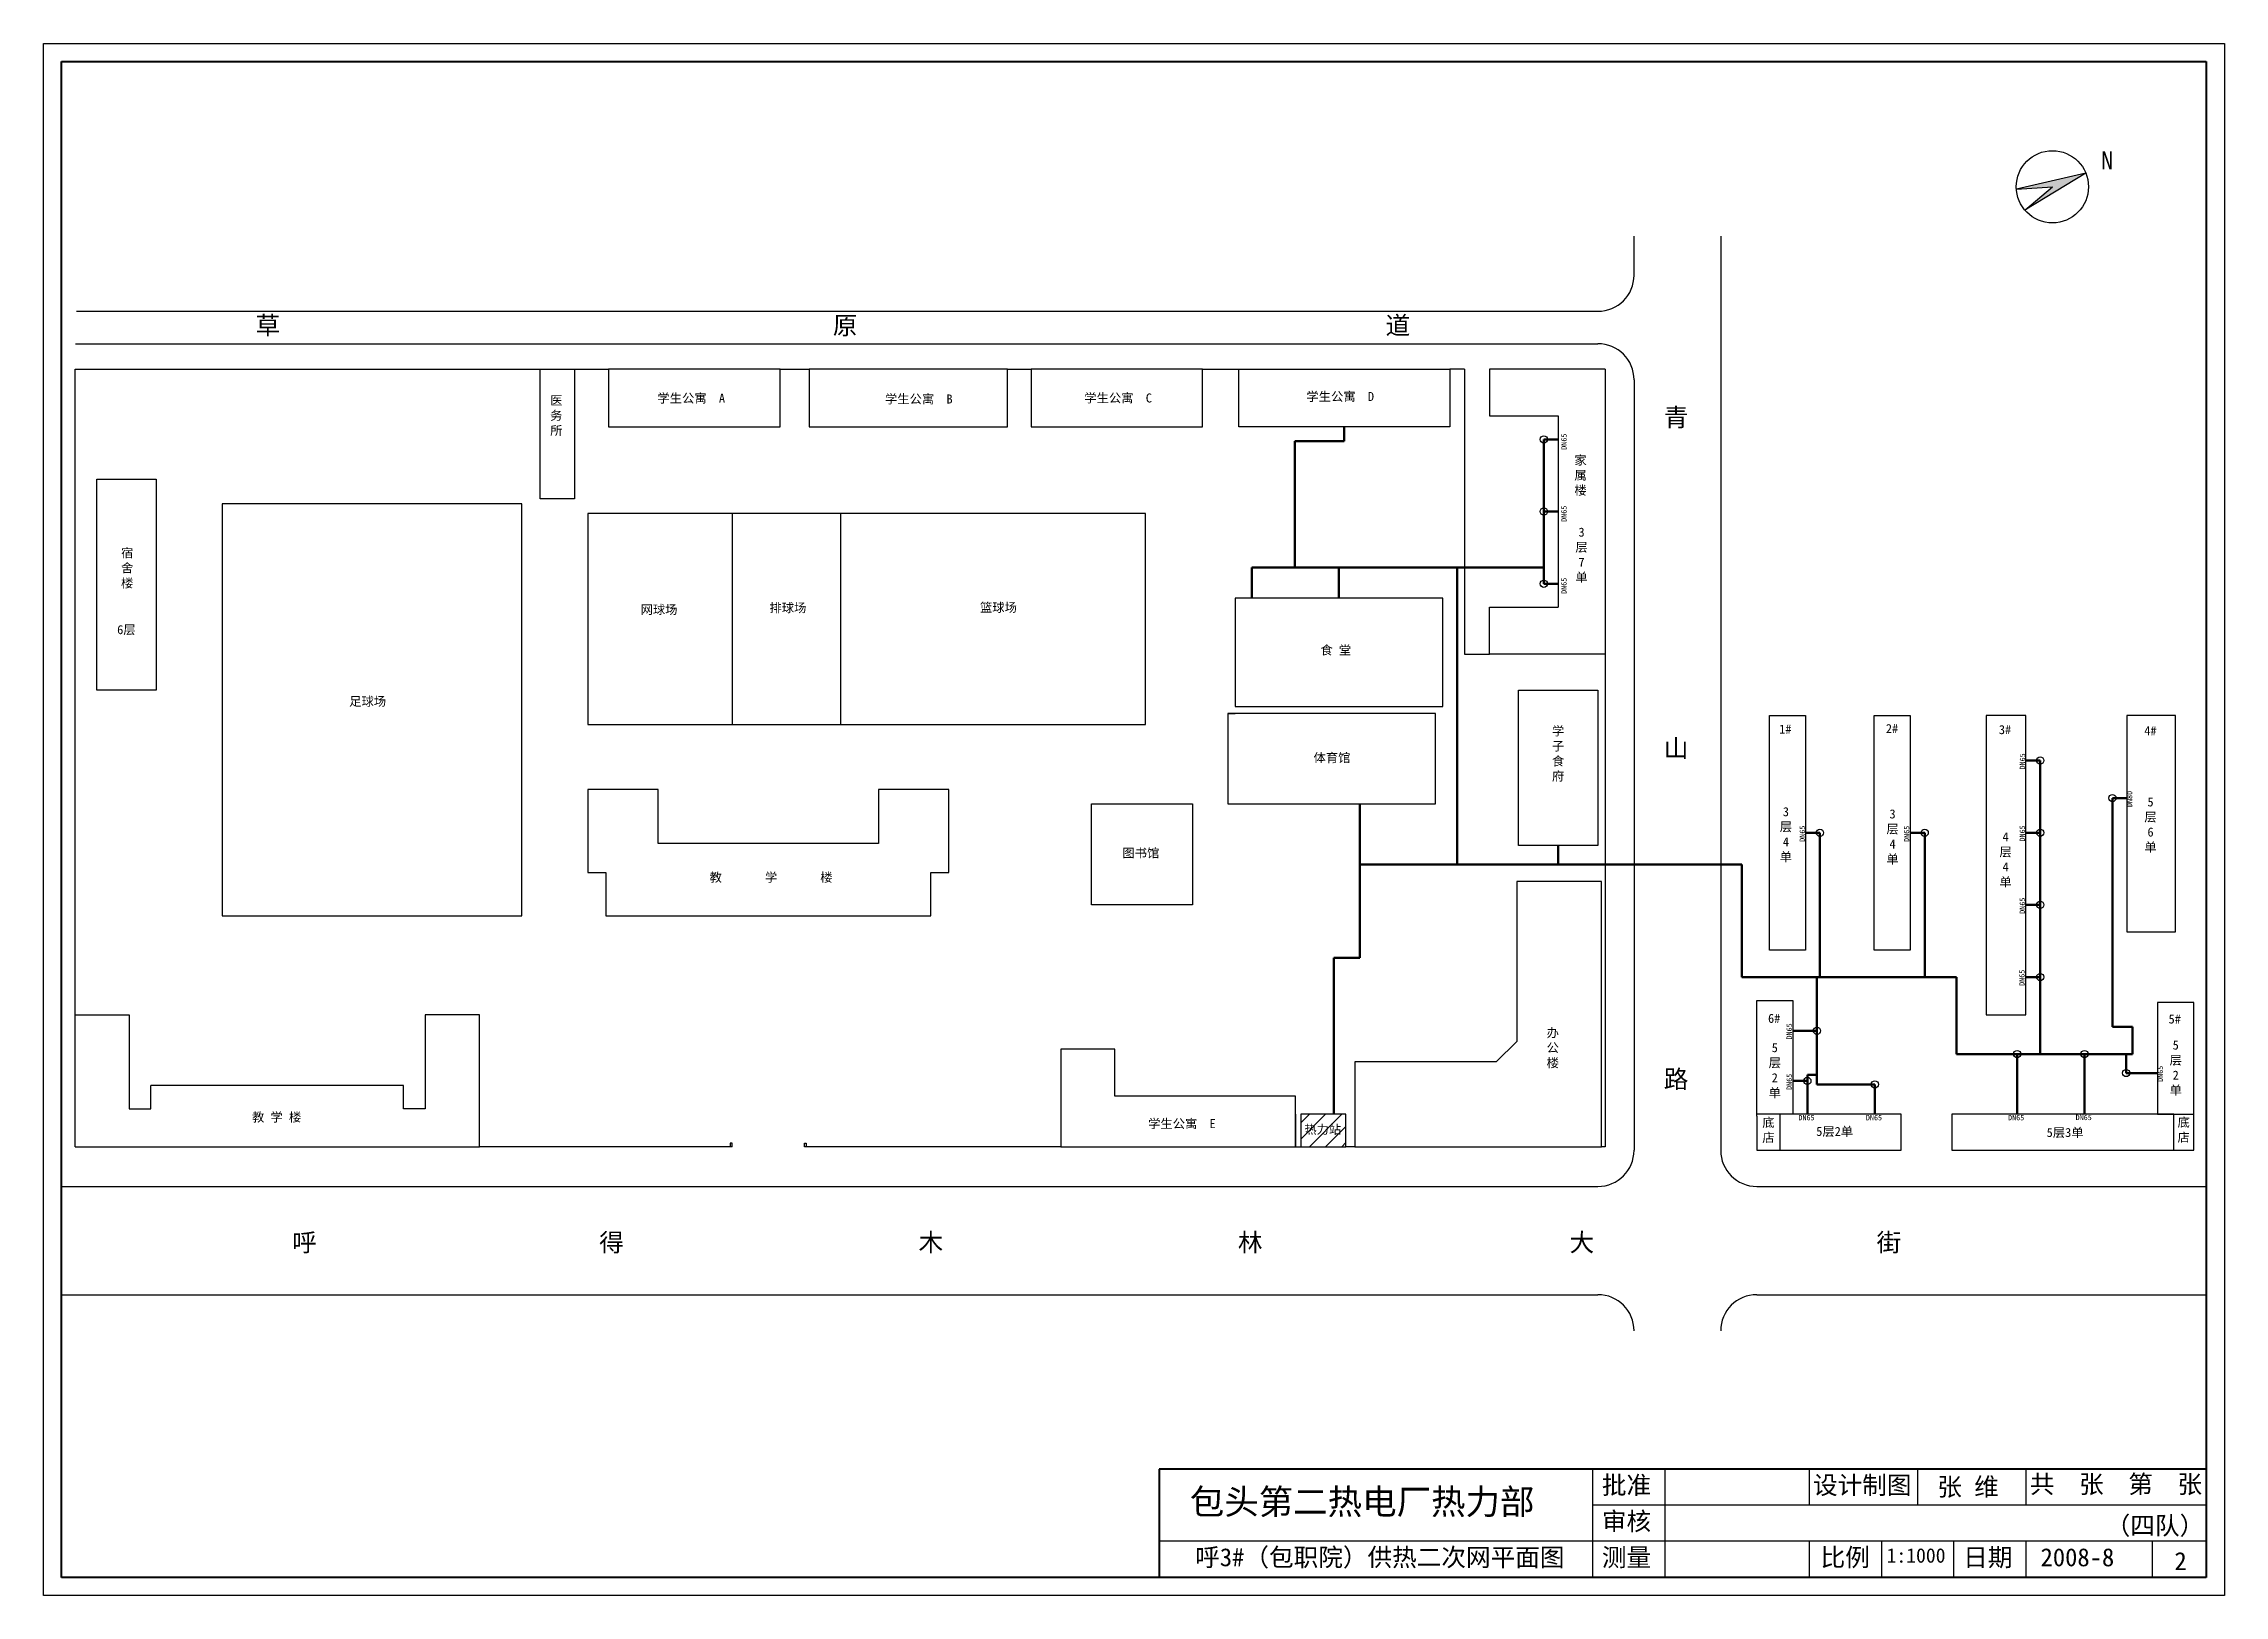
# Model space of a CAD drawing. Header units: millimetres. Extents: x 710 to 1314, y 285 to 715.
import ezdxf

# ---------------------------------------------------------------- set-up
doc = ezdxf.new("R2010")
doc.units = ezdxf.units.MM
doc.layers.add('围栏', color=3, linetype='Continuous')
doc.layers.add('边线', color=1, linetype='Continuous')
doc.layers.add('标注', color=7, linetype='Continuous', lineweight=18)
doc.layers.add('管道', color=7, linetype='Continuous', lineweight=50)

msp = doc.modelspace()

# ---------------------------------------------------------------- hatches: boundary and pattern name
msp.add_hatch(color=256).paths.add_polyline_path([(1275.82, 679.43), (1256.57, 675.02), (1266.55, 675.67), (1258.92, 669.2)])
at = {"layer": '围栏'}
h = msp.add_hatch(dxfattribs=at)
h.set_pattern_fill('ANSI31', color=5, style=0)
h.paths.add_polyline_path([(1058.38, 418.68), (1058.38, 409.68), (1070.88, 409.68), (1070.88, 418.68)])
h.paths.add_polyline_path([(1058.73, 416.36), (1070.49, 416.36), (1070.49, 411.81), (1058.73, 411.81)], flags=24)

# ---------------------------------------------------------------- linework, layer by layer
at = {"lineweight": 40}
for p, q in [((715.18, 290.35), (715.18, 710.35)), ((715.18, 710.35), (1309.18, 710.35)), ((1309.18, 710.35), (1309.18, 290.35)), ((1309.18, 320.35), (1019.18, 320.35)), ((1019.18, 320.35), (1019.18, 290.35)), ((1309.18, 290.35), (715.18, 290.35))]:
    msp.add_line(p, q, dxfattribs=at)
for p, q in [((1275.82, 679.43), (1256.57, 675.02)), ((1275.82, 679.43), (1258.92, 669.2)), ((1256.57, 675.02), (1266.55, 675.67)), ((1258.92, 669.2), (1266.55, 675.67)), ((1150.68, 651.18), (1150.68, 662.01)), ((1174.68, 662.01), (1174.68, 408.68)), ((719.29, 641.18), (1140.68, 641.18)), ((719, 632.18), (1140.68, 632.18)), ((847.68, 589.18), (847.68, 625.18)), ((847.68, 625.18), (857.18, 625.18)), ((857.18, 625.18), (857.18, 589.18)), ((914.18, 625.18), (866.68, 625.18)), ((866.68, 625.18), (866.68, 609.18)), ((914.18, 609.18), (914.18, 625.18)), ((977.18, 625.18), (922.18, 625.18)), ((922.18, 625.18), (922.18, 609.18)), ((977.18, 609.18), (977.18, 625.18)), ((1031.18, 625.18), (983.68, 625.18)), ((983.68, 625.18), (983.68, 609.18)), ((1031.18, 609.18), (1031.18, 625.18)), ((1041.18, 609.18), (1041.18, 625.18)), ((1041.18, 625.18), (1099.68, 625.18)), ((1099.68, 625.18), (1099.68, 609.18)), ((1142.68, 625.18), (1110.68, 625.18)), ((1110.68, 625.18), (1110.68, 612.18)), ((1142.68, 625.18), (1142.68, 546.18)), ((1150.68, 622.18), (1150.68, 408.68)), ((1110.68, 612.18), (1129.68, 612.18)), ((1129.68, 612.18), (1129.68, 559.18)), ((866.68, 609.18), (914.18, 609.18)), ((922.18, 609.18), (977.18, 609.18)), ((983.68, 609.18), (1031.18, 609.18)), ((1099.68, 609.18), (1041.18, 609.18)), ((724.88, 536.18), (724.88, 594.68)), ((724.88, 594.68), (741.38, 594.68)), ((741.38, 594.68), (741.38, 536.18)), ((857.18, 589.18), (847.68, 589.18)), ((1097.68, 561.68), (1040.18, 561.68)), ((1040.18, 561.68), (1040.18, 531.68)), ((1097.68, 531.68), (1097.68, 561.68)), ((1110.68, 546.18), (1110.68, 559.18)), ((1110.68, 559.18), (1129.68, 559.18)), ((1142.68, 546.18), (1110.68, 546.18)), ((741.38, 536.18), (724.88, 536.18)), ((1040.18, 531.68), (1097.68, 531.68)), ((1118.68, 493.18), (1118.68, 536.18)), ((1118.68, 536.18), (1140.68, 536.18)), ((1140.68, 536.18), (1140.68, 493.18)), ((1095.68, 529.68), (1038.18, 529.68)), ((1038.18, 529.68), (1038.18, 504.68)), ((1038.18, 529.68), (1040.18, 529.68)), ((1095.68, 504.68), (1095.68, 529.68)), ((1188.18, 464.18), (1188.18, 529.18)), ((1188.18, 529.18), (1198.18, 529.18)), ((1198.18, 529.18), (1198.18, 464.18)), ((1217.18, 529.18), (1227.18, 529.18)), ((1217.18, 464.18), (1217.18, 529.18)), ((1227.18, 529.18), (1227.18, 464.18)), ((1248.18, 529.18), (1248.18, 446.18)), ((1259.18, 529.18), (1248.18, 529.18)), ((1259.18, 446.18), (1259.18, 529.18)), ((1287.18, 529.18), (1287.18, 469.18)), ((1300.68, 529.18), (1287.18, 529.18)), ((1300.68, 469.18), (1300.68, 529.18)), ((880.38, 508.68), (860.88, 508.68)), ((860.88, 508.68), (860.88, 485.68)), ((880.38, 493.68), (880.38, 508.68)), ((960.88, 508.68), (941.38, 508.68)), ((941.38, 508.68), (941.38, 493.68)), ((960.88, 485.68), (960.88, 508.68)), ((1000.38, 504.68), (1028.38, 504.68)), ((1000.38, 476.68), (1000.38, 504.68)), ((1028.38, 504.68), (1028.38, 476.68)), ((1038.18, 504.68), (1095.68, 504.68)), ((941.38, 493.68), (880.38, 493.68)), ((1140.68, 493.18), (1118.68, 493.18)), ((860.88, 485.68), (865.88, 485.68)), ((865.88, 485.68), (865.88, 473.68)), ((955.88, 473.68), (955.88, 485.68)), ((955.88, 485.68), (960.88, 485.68)), ((1141.68, 483.18), (1118.18, 483.18)), ((1118.18, 483.18), (1118.18, 438.83)), ((1141.68, 409.68), (1141.68, 483.18)), ((865.88, 473.68), (955.88, 473.68)), ((1028.38, 476.68), (1000.38, 476.68)), ((1287.18, 469.18), (1300.68, 469.18)), ((1198.18, 464.18), (1188.18, 464.18)), ((1227.18, 464.18), (1217.18, 464.18)), ((1184.68, 418.18), (1184.68, 450.18)), ((1184.68, 450.18), (1194.68, 450.18)), ((1194.68, 450.18), (1194.68, 418.68)), ((1295.68, 449.68), (1295.68, 418.68)), ((1305.68, 449.68), (1295.68, 449.68)), ((1305.68, 418.68), (1305.68, 449.68)), ((718.88, 446.18), (733.88, 446.18)), ((718.88, 409.68), (718.88, 446.18)), ((733.88, 446.18), (733.88, 420.18)), ((830.88, 446.18), (815.88, 446.18)), ((815.88, 446.18), (815.88, 420.18)), ((830.88, 409.68), (830.88, 446.18)), ((1248.18, 446.18), (1259.18, 446.18)), ((1006.88, 436.68), (991.88, 436.68)), ((991.88, 436.68), (991.88, 409.68)), ((1006.88, 423.68), (1006.88, 436.68)), ((1112.53, 433.18), (1118.18, 438.83)), ((1112.53, 433.18), (1073.38, 433.18)), ((1073.38, 433.18), (1073.38, 409.68)), ((809.88, 426.68), (739.88, 426.68)), ((739.88, 420.18), (739.88, 426.68)), ((809.88, 420.18), (809.88, 426.68)), ((1056.88, 423.68), (1006.88, 423.68)), ((1056.88, 409.68), (1056.88, 423.68)), ((733.88, 420.18), (739.88, 420.18)), ((815.88, 420.18), (809.88, 420.18)), ((1056.88, 418.68), (1056.88, 409.68)), ((1070.88, 418.68), (1058.38, 418.68)), ((1058.38, 418.68), (1058.38, 409.68)), ((1070.88, 409.68), (1070.88, 418.68)), ((1191.18, 418.68), (1184.68, 418.68)), ((1184.68, 418.18), (1184.68, 408.68)), ((1191.18, 408.68), (1191.18, 418.68)), ((1224.68, 418.68), (1191.18, 418.68)), ((1224.68, 408.68), (1224.68, 418.68)), ((1300.18, 418.68), (1238.68, 418.68)), ((1238.68, 418.68), (1238.68, 408.68)), ((1295.68, 418.68), (1305.68, 418.68)), ((1300.18, 408.68), (1300.18, 418.68)), ((1305.68, 408.68), (1305.68, 418.68)), ((718.88, 409.68), (830.88, 409.68)), ((991.88, 409.68), (1056.88, 409.68)), ((1056.88, 409.68), (1070.88, 409.68)), ((1073.38, 409.68), (1141.68, 409.68)), ((1184.68, 408.68), (1191.18, 408.68)), ((1191.18, 408.68), (1224.68, 408.68)), ((1238.68, 408.68), (1300.18, 408.68)), ((1300.18, 408.68), (1305.68, 408.68)), ((715.18, 398.68), (1140.68, 398.68)), ((1184.68, 398.68), (1308.95, 398.68)), ((715.18, 368.68), (1140.68, 368.68)), ((1184.68, 368.68), (1309.18, 368.68)), ((1139.18, 320.35), (1139.18, 290.35)), ((1159.18, 320.35), (1159.18, 290.35)), ((1199.18, 320.35), (1199.18, 310.35)), ((1229.22, 320.35), (1229.22, 310.35)), ((1259.18, 320.35), (1259.18, 310.35)), ((1309.18, 310.35), (1139.18, 310.35)), ((1309.18, 300.35), (1019.18, 300.35)), ((1199.18, 300.35), (1199.18, 290.35)), ((1219.18, 300.35), (1219.18, 290.35)), ((1239.18, 300.35), (1239.18, 290.35)), ((1259.18, 300.35), (1259.18, 290.35)), ((1294.18, 300.35), (1294.18, 290.35))]:
    msp.add_line(p, q)
for centre, radius in [((1266.55, 675.67), 10), ((1125.68, 605.68), 1), ((1125.68, 585.68), 1), ((1125.68, 565.68), 1), ((1263.18, 516.69), 1), ((1283.18, 506.29), 1), ((1202.18, 496.68), 1), ((1231.18, 496.68), 1), ((1263.18, 496.69), 1), ((1263.18, 476.69), 1), ((1263.18, 456.69), 1), ((1201.34, 441.81), 1), ((1256.78, 435.35), 1), ((1275.45, 435.35), 1), ((1198.68, 427.9), 1), ((1286.97, 430.09), 1), ((1217.37, 426.96), 1)]:
    msp.add_circle(centre, radius)
for centre, start, end in [((1140.68, 651.18), 270, 0), ((1140.68, 622.18), 0, 90), ((1140.68, 408.68), 270, 0), ((1184.68, 408.68), 180, 270), ((1140.68, 358.68), 0, 90), ((1184.68, 358.68), 90, 180)]:
    msp.add_arc(centre, 10, start, end)
at = {"layer": '围栏'}
for p, q in [((718.88, 446.18), (718.88, 625.18)), ((718.88, 625.18), (847.68, 625.18)), ((857.18, 625.18), (866.68, 625.18)), ((914.18, 625.18), (922.18, 625.18)), ((977.18, 625.18), (983.68, 625.18)), ((1031.18, 625.18), (1041.18, 625.18)), ((1103.68, 625.18), (1099.68, 625.18)), ((1103.68, 625.18), (1103.68, 546.18)), ((759.62, 587.84), (759.62, 473.68)), ((842.65, 587.84), (759.62, 587.84)), ((842.65, 473.68), (842.65, 587.84)), ((1015.38, 585.18), (860.88, 585.18)), ((860.88, 585.18), (860.88, 526.68)), ((900.88, 585.18), (900.88, 526.68)), ((930.88, 585.18), (930.88, 526.68)), ((1015.38, 526.68), (1015.38, 585.18)), ((1103.68, 546.18), (1110.68, 546.18)), ((1142.68, 546.18), (1142.68, 409.68)), ((860.88, 526.68), (1015.38, 526.68)), ((759.62, 473.68), (842.65, 473.68)), ((900.88, 409.68), (830.88, 409.68)), ((900.88, 410.68), (900.38, 410.68)), ((900.38, 410.68), (900.38, 409.68)), ((900.88, 409.68), (900.88, 410.68)), ((920.88, 409.68), (920.88, 410.68)), ((920.88, 410.68), (921.38, 410.68)), ((991.88, 409.68), (920.88, 409.68)), ((921.38, 410.68), (921.38, 409.68)), ((1073.38, 409.68), (1070.88, 409.68)), ((1142.68, 409.68), (1141.68, 409.68))]:
    msp.add_line(p, q, dxfattribs=at)
at = {"layer": '管道'}
for p, q in [((1056.72, 570.2), (1056.72, 605.18)), ((1070.43, 605.18), (1056.72, 605.18)), ((1070.43, 609.18), (1070.43, 605.18)), ((1129.68, 605.68), (1125.68, 605.68)), ((1125.68, 605.68), (1125.68, 565.68)), ((1129.68, 585.68), (1125.68, 585.68)), ((1125.68, 570.2), (1044.85, 570.2)), ((1044.85, 570.2), (1044.85, 561.68)), ((1068.93, 561.68), (1068.93, 570.2)), ((1101.69, 487.87), (1101.69, 570.2)), ((1129.68, 565.68), (1125.68, 565.68)), ((1263.18, 516.69), (1259.18, 516.69)), ((1263.18, 435.35), (1263.18, 516.69)), ((1074.77, 462.04), (1074.77, 504.68)), ((1283.18, 442.91), (1283.18, 506.29)), ((1283.18, 506.29), (1287.18, 506.29)), ((1198.18, 496.68), (1202.18, 496.68)), ((1202.18, 496.68), (1202.18, 456.66)), ((1227.18, 496.68), (1231.18, 496.68)), ((1231.18, 496.68), (1231.18, 456.66)), ((1263.18, 496.69), (1259.18, 496.69)), ((1129.68, 493.18), (1129.68, 487.87)), ((1074.77, 487.87), (1180.56, 487.87)), ((1180.56, 487.87), (1180.56, 456.66)), ((1263.18, 476.69), (1259.18, 476.69)), ((1067.5, 418.68), (1067.5, 462.04)), ((1067.5, 462.04), (1074.77, 462.04)), ((1180.56, 456.66), (1239.99, 456.66)), ((1201.34, 456.66), (1201.34, 426.96)), ((1239.99, 456.66), (1239.99, 435.35)), ((1263.18, 456.69), (1259.18, 456.69)), ((1201.34, 441.81), (1194.68, 441.81)), ((1288.75, 442.91), (1283.18, 442.91)), ((1288.75, 435.35), (1288.75, 442.91)), ((1239.99, 435.35), (1288.75, 435.35)), ((1256.78, 435.35), (1256.78, 418.68)), ((1275.45, 435.35), (1275.45, 418.68)), ((1286.97, 435.35), (1286.97, 430.09)), ((1201.34, 429.61), (1198.68, 429.61)), ((1198.68, 429.61), (1198.68, 418.68)), ((1286.97, 430.09), (1295.68, 430.09)), ((1194.68, 427.9), (1198.68, 427.9)), ((1201.34, 426.96), (1217.37, 426.96)), ((1217.37, 426.96), (1217.37, 418.68))]:
    msp.add_line(p, q, dxfattribs=at)
at = {"layer": '边线'}
for p, q in [((710.18, 715.35), (1314.18, 715.35)), ((710.18, 285.35), (710.18, 715.35)), ((1314.18, 715.35), (1314.18, 285.35)), ((1314.18, 285.35), (710.18, 285.35))]:
    msp.add_line(p, q, dxfattribs=at)

# ---------------------------------------------------------------- texts
for s, insert, char_height, width, attachment_point in [('N', (1280.01, 685.51), 5, 13.437, 1), ('{\\fSimSun|b0|i0|c134|p54;家属楼}', (1134.16, 601.16), 2.5, 4.4912, 1), ('3{\\fSimSun|b0|i0|c134|p54;层}7{\\fSimSun|b0|i0|c134|p54;单}', (1136.14, 573.59), 2.5, 3.5555, 5), ('{\\fSimHei|b0|i0|c134|p2;包头第二热电厂热力部}', (1027.63, 314.81), 7, 133.3392, 1), ('{\\fFangSong_GB2312|b0|i0|c134|p49;批准}', (1141.77, 318.41), 5, 88.5221, 1), ('{\\fFangSong_GB2312|b0|i0|c134|p49;设计制图}', (1200.24, 318.41), 5, 88.5221, 1), ('{\\fFangSong_GB2312|b0|i0|c134|p49;共  张  第  张}', (1260.32, 318.68), 5, 88.5221, 1), ('{\\fFangSong_GB2312|b0|i0|c134|p49;审核}', (1141.77, 308.41), 5, 88.5221, 1), ('{\\fSimSun|b0|i0|c134|p54;呼3#（包职院）供热二次网平面图}', (1029.13, 298.43), 5, 143.9854, 1), ('{\\fFangSong_GB2312|b0|i0|c134|p49;测量}', (1141.77, 298.41), 5, 88.5221, 1), ('{\\fFangSong_GB2312|b0|i0|c134|p49;比例}', (1202.36, 298.41), 5, 88.5221, 1), ('{\\fFangSong_GB2312|b0|i0|c134|p49;日期}', (1241.85, 298.41), 5, 88.5221, 1)]:
    msp.add_mtext(s, dxfattribs=dict(insert=insert, char_height=char_height, width=width, attachment_point=attachment_point))
at = {"layer": '标注'}
for s, insert, char_height, width, attachment_point in [('{\\fSimSun|b0|i0|c134|p54;草                                             原                                           道}', (768.89, 639.77), 5, 371.7928, 1), ('{\\fSimSun|b0|i0|c134|p54;医务所}', (850.48, 617.73), 2.5, 4.0316, 1), ('{\\fSimSun|b0|i0|c134|p54;学生公寓  }A', (880.18, 618.35), 2.5, 24.3833, 1), ('{\\fSimSun|b0|i0|c134|p54;学生公寓  }B', (943.2, 618.12), 2.5, 24.3833, 1), ('{\\fSimSun|b0|i0|c134|p54;学生公寓  }C', (998.4, 618.4), 2.5, 24.3833, 1), ('{\\fSimSun|b0|i0|c134|p54;学生公寓  }D', (1059.93, 618.81), 2.5, 24.3833, 1), ('{\\fSimSun|b0|i0|c134|p54;青\\P\\P\\P\\P\\P\\P\\P\\P\\P\\P\\P山\\P\\P\\P\\P\\P\\P\\P\\P\\P\\P\\P路}', (1158.91, 614.28), 5, 8.6337, 1), ('{\\fSimSun|b0|i0|c134|p54;宿舍楼}', (731.62, 575.46), 2.5, 4.2517, 1), ('{\\fSimSun|b0|i0|c134|p54;网球场}', (875.52, 559.77), 2.5, 13.4249, 1), ('{\\fSimSun|b0|i0|c134|p54;排球场}', (911.21, 560.27), 2.5, 12.9979, 1), ('{\\fSimSun|b0|i0|c134|p54;篮球场}', (969.53, 560.36), 2.5, 27.6001, 1), ('6{\\fSimSun|b0|i0|c134|p54;层}', (730.55, 554.21), 2.5, 6.1694, 1), ('{\\fSimSun|b0|i0|c134|p54;食 堂}', (1063.83, 548.54), 2.5, 14.1918, 1), ('{\\fSimSun|b0|i0|c134|p54;足球场}', (794.82, 534.35), 2.5, 12.3482, 1), ('{\\fSimSun|b0|i0|c134|p54;学子食府}', (1127.93, 526.12), 2.5, 5.1533, 1), ('1#', (1190.88, 526.64), 2.5, 4.8269, 1), ('2#', (1220.43, 526.8), 2.5, 4.8269, 1), ('3#', (1251.73, 526.51), 2.5, 4.8269, 1), ('4#', (1291.99, 526.21), 2.5, 4.8269, 1), ('{\\fSimSun|b0|i0|c134|p54;体育馆}', (1061.91, 518.73), 2.5, 20.4296, 1), ('3{\\fSimSun|b0|i0|c134|p54;层}4{\\fSimSun|b0|i0|c134|p54;单}', (1192.74, 496.13), 2.5, 3.9334, 5), ('3{\\fSimSun|b0|i0|c134|p54;层}4{\\fSimSun|b0|i0|c134|p54;单}', (1222.28, 495.51), 2.5, 3.9334, 5), ('5{\\fSimSun|b0|i0|c134|p54;层}6{\\fSimSun|b0|i0|c134|p54;单}', (1293.73, 498.83), 2.5, 3.9334, 5), ('4{\\fSimSun|b0|i0|c134|p54;层}4{\\fSimSun|b0|i0|c134|p54;单}', (1253.59, 489.17), 2.5, 3.9334, 5), ('{\\fSimSun|b0|i0|c134|p54;图书馆}', (1008.98, 492.32), 2.5, 13.1434, 1), ('{\\fSimSun|b0|i0|c134|p54;教       学       楼}', (894.65, 485.58), 2.5, 40.9985, 1), ('{\\fSimSun|b0|i0|c134|p54;办公楼}', (1126.47, 442.52), 2.5, 6.3994, 1), ('6#', (1187.79, 446.5), 2.5, 4.8269, 1), ('5#', (1298.73, 446.32), 2.5, 4.8269, 1), ('5{\\fSimSun|b0|i0|c134|p54;层}2{\\fSimSun|b0|i0|c134|p54;单}', (1189.66, 430.74), 2.5, 3.9334, 5), ('5{\\fSimSun|b0|i0|c134|p54;层}2{\\fSimSun|b0|i0|c134|p54;单}', (1300.71, 431.46), 2.5, 3.9334, 5), ('{\\fSimSun|b0|i0|c134|p54;教 学 楼}', (767.9, 419.13), 2.5, 24.502, 1), ('{\\fSimSun|b0|i0|c134|p54;学生公寓  }E', (1016.09, 417.32), 2.5, 24.3833, 1), ('{\\fSimSun|b0|i0|c134|p54;底店}', (1186.21, 417.65), 2.5, 3.8285, 1), ('DN65', (1196.2, 418.49), 1.5, 6.3469, 1), ('DN65', (1214.89, 418.49), 1.5, 6.3469, 1), ('DN65', (1254.28, 418.49), 1.5, 6.3469, 1), ('DN65', (1272.98, 418.54), 1.5, 6.3469, 1), ('{\\fSimSun|b0|i0|c134|p54;底店}', (1301.19, 417.7), 2.5, 3.8285, 1), ('{\\fSimSun|b0|i0|c134|p54;热力站}', (1059.35, 415.74), 2.5, 10.4169, 1), ('5{\\fSimSun|b0|i0|c134|p54;层}2{\\fSimSun|b0|i0|c134|p54;单}', (1201.14, 415.17), 2.5, 16.8806, 1), ('5{\\fSimSun|b0|i0|c134|p54;层}3{\\fSimSun|b0|i0|c134|p54;单}', (1264.96, 414.88), 2.5, 16.8806, 1), ('{\\fSimSun|b0|i0|c134|p54;呼                       得                        木                        林                         大                       街}', (779, 385.66), 5, 497.8726, 1), ('{\\fKaiTi_GB2312|b0|i0|c134|p49;张 维}', (1234.67, 317.96), 5, 30.3874, 1), ('{\\fKaiTi_GB2312|b0|i0|c134|p49;（四队）}', (1281.31, 307.21), 5, 30.3874, 1), ('{\\H0.8x;1:1000}', (1220.62, 298.42), 5, 42.6517, 1), ('2008-8', (1263.27, 298.42), 5, 42.6517, 1), ('2', (1300.35, 297.36), 5, 42.6517, 1)]:
    msp.add_mtext(s, dxfattribs=dict(at, insert=insert, char_height=char_height, width=width, attachment_point=attachment_point))
at = {"layer": '标注', "char_height": 1.5, "width": 3.133, "attachment_point": 1, "rotation": 90}
for s, insert in [('DN65', (1130.51, 602.8)), ('DN65', (1130.51, 582.83)), ('DN65', (1130.51, 562.87)), ('DN65', (1257.5, 514.21)), ('DN80', (1287.18, 503.79)), ('DN65', (1196.52, 494.17)), ('DN65', (1225.43, 494.13)), ('DN65', (1257.46, 494.25)), ('DN65', (1257.46, 474.22)), ('DN65', (1257.36, 454.25)), ('DN65', (1192.89, 439.38)), ('DN65', (1192.89, 425.4)), ('DN65', (1295.68, 427.64))]:
    msp.add_mtext(s, dxfattribs=dict(at, insert=insert))

doc.saveas('drawing.dxf')
